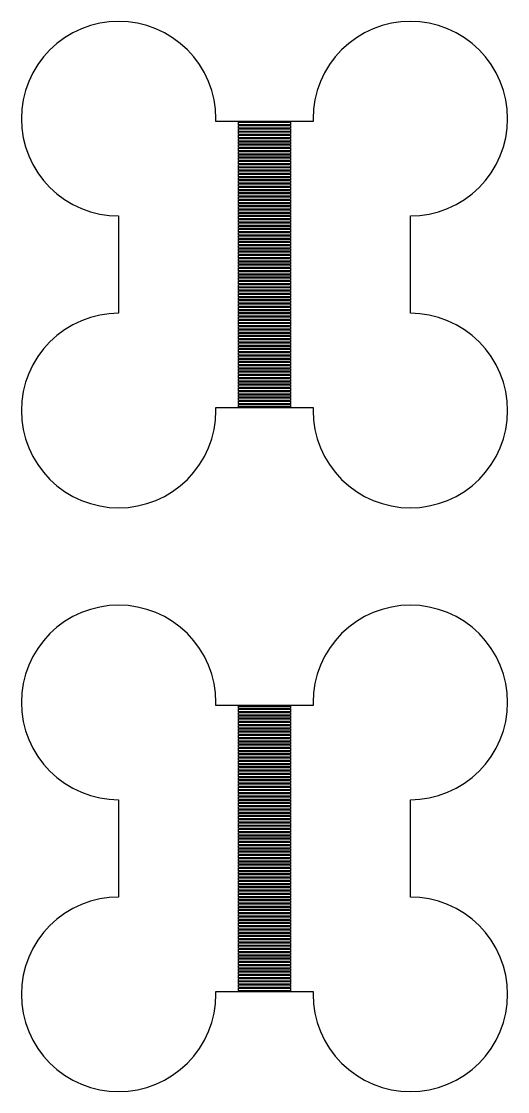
# Model space of a CAD drawing. Extents: x 0 to 72, y 0 to 108.
# Drawn here: x 18.75 to 26.25, y 9.75 to 26.25 of the extents above; entities that cross this region are included whole.
import ezdxf

# ---------------------------------------------------------------- set-up
doc = ezdxf.new("R2010")
doc.units = 0

msp = doc.modelspace()

# ---------------------------------------------------------------- linework, layer by layer
for p, q in [((20.103, 26.2428), (19.9574, 26.2212)), ((20.25, 26.25), (20.103, 26.2428)), ((20.397, 26.2428), (20.25, 26.25)), ((20.5426, 26.2212), (20.397, 26.2428)), ((24.603, 26.2428), (24.4574, 26.2212)), ((24.75, 26.25), (24.603, 26.2428)), ((24.897, 26.2428), (24.75, 26.25)), ((25.0426, 26.2212), (24.897, 26.2428)), ((19.5429, 26.0729), (19.4167, 25.9972)), ((19.676, 26.1358), (19.5429, 26.0729)), ((19.8146, 26.1854), (19.676, 26.1358)), ((19.9574, 26.2212), (19.8146, 26.1854)), ((20.6854, 26.1854), (20.5426, 26.2212)), ((20.824, 26.1358), (20.6854, 26.1854)), ((20.9571, 26.0729), (20.824, 26.1358)), ((21.0834, 25.9972), (20.9571, 26.0729)), ((24.0429, 26.0729), (23.9166, 25.9972)), ((24.176, 26.1358), (24.0429, 26.0729)), ((24.3146, 26.1854), (24.176, 26.1358)), ((24.4574, 26.2212), (24.3146, 26.1854)), ((25.1854, 26.1854), (25.0426, 26.2212)), ((25.324, 26.1358), (25.1854, 26.1854)), ((25.4571, 26.0729), (25.324, 26.1358)), ((25.5833, 25.9972), (25.4571, 26.0729)), ((19.2984, 25.9095), (19.1893, 25.8107)), ((19.4167, 25.9972), (19.2984, 25.9095)), ((21.2016, 25.9095), (21.0834, 25.9972)), ((21.3107, 25.8107), (21.2016, 25.9095)), ((23.7984, 25.9095), (23.6893, 25.8107)), ((23.9166, 25.9972), (23.7984, 25.9095)), ((25.7016, 25.9095), (25.5833, 25.9972)), ((25.8107, 25.8107), (25.7016, 25.9095)), ((19.1893, 25.8107), (19.0905, 25.7016)), ((21.4095, 25.7016), (21.3107, 25.8107)), ((23.6893, 25.8107), (23.5905, 25.7016)), ((25.9095, 25.7016), (25.8107, 25.8107)), ((19.0028, 25.5833), (18.9271, 25.4571)), ((19.0905, 25.7016), (19.0028, 25.5833)), ((21.4972, 25.5833), (21.4095, 25.7016)), ((21.5729, 25.4571), (21.4972, 25.5833)), ((23.5028, 25.5833), (23.4271, 25.4571)), ((23.5905, 25.7016), (23.5028, 25.5833)), ((25.9972, 25.5833), (25.9095, 25.7016)), ((26.0729, 25.4571), (25.9972, 25.5833)), ((18.9271, 25.4571), (18.8642, 25.324)), ((21.6358, 25.324), (21.5729, 25.4571)), ((23.4271, 25.4571), (23.3642, 25.324)), ((26.1358, 25.324), (26.0729, 25.4571)), ((18.8642, 25.324), (18.8146, 25.1854)), ((21.6854, 25.1854), (21.6358, 25.324)), ((23.3642, 25.324), (23.3146, 25.1854)), ((26.1854, 25.1854), (26.1358, 25.324)), ((18.8146, 25.1854), (18.7788, 25.0426)), ((21.7212, 25.0426), (21.6854, 25.1854)), ((23.3146, 25.1854), (23.2788, 25.0426)), ((26.2212, 25.0426), (26.1854, 25.1854)), ((18.7788, 25.0426), (18.7572, 24.897)), ((21.7428, 24.897), (21.7212, 25.0426)), ((23.2788, 25.0426), (23.2572, 24.897)), ((26.2428, 24.897), (26.2212, 25.0426)), ((18.7572, 24.897), (18.75, 24.75)), ((18.75, 24.75), (18.7572, 24.603)), ((21.75, 24.75), (21.7428, 24.897)), ((21.7478, 24.705), (21.75, 24.75)), ((23.2572, 24.897), (23.25, 24.75)), ((23.25, 24.75), (23.2522, 24.705)), ((26.25, 24.75), (26.2428, 24.897)), ((26.2428, 24.603), (26.25, 24.75)), ((18.7572, 24.603), (18.7788, 24.4574)), ((23.2522, 24.705), (21.7478, 24.705)), ((22.1, 24.655), (22.1, 24.695)), ((22.1, 24.695), (22.9, 24.695)), ((22.9, 24.655), (22.1, 24.655)), ((22.1, 24.605), (22.1, 24.645)), ((22.1, 24.645), (22.9, 24.645)), ((22.9, 24.605), (22.1, 24.605)), ((22.1, 24.555), (22.1, 24.595)), ((22.1, 24.595), (22.9, 24.595)), ((22.9, 24.695), (22.9, 24.655)), ((22.9, 24.645), (22.9, 24.605)), ((22.9, 24.595), (22.9, 24.555)), ((26.2212, 24.4574), (26.2428, 24.603)), ((18.7788, 24.4574), (18.8146, 24.3146)), ((22.9, 24.555), (22.1, 24.555)), ((22.1, 24.505), (22.1, 24.545)), ((22.1, 24.545), (22.9, 24.545)), ((22.9, 24.505), (22.1, 24.505)), ((22.1, 24.455), (22.1, 24.495)), ((22.1, 24.495), (22.9, 24.495)), ((22.9, 24.455), (22.1, 24.455)), ((22.1, 24.405), (22.1, 24.445)), ((22.1, 24.445), (22.9, 24.445)), ((22.9, 24.545), (22.9, 24.505)), ((22.9, 24.495), (22.9, 24.455)), ((22.9, 24.445), (22.9, 24.405)), ((26.1854, 24.3146), (26.2212, 24.4574)), ((18.8146, 24.3146), (18.8642, 24.176)), ((22.9, 24.405), (22.1, 24.405)), ((22.1, 24.355), (22.1, 24.395)), ((22.1, 24.395), (22.9, 24.395)), ((22.9, 24.355), (22.1, 24.355)), ((22.1, 24.305), (22.1, 24.345)), ((22.1, 24.345), (22.9, 24.345)), ((22.9, 24.305), (22.1, 24.305)), ((22.1, 24.255), (22.1, 24.295)), ((22.1, 24.295), (22.9, 24.295)), ((22.9, 24.255), (22.1, 24.255)), ((22.9, 24.395), (22.9, 24.355)), ((22.9, 24.345), (22.9, 24.305)), ((22.9, 24.295), (22.9, 24.255)), ((26.1358, 24.176), (26.1854, 24.3146)), ((18.8642, 24.176), (18.9271, 24.0429)), ((22.1, 24.205), (22.1, 24.245)), ((22.1, 24.245), (22.9, 24.245)), ((22.9, 24.205), (22.1, 24.205)), ((22.1, 24.155), (22.1, 24.195)), ((22.1, 24.195), (22.9, 24.195)), ((22.9, 24.155), (22.1, 24.155)), ((22.1, 24.105), (22.1, 24.145)), ((22.1, 24.145), (22.9, 24.145)), ((22.9, 24.105), (22.1, 24.105)), ((22.1, 24.055), (22.1, 24.095)), ((22.1, 24.095), (22.9, 24.095)), ((22.9, 24.245), (22.9, 24.205)), ((22.9, 24.195), (22.9, 24.155)), ((22.9, 24.145), (22.9, 24.105)), ((22.9, 24.095), (22.9, 24.055)), ((26.0729, 24.0429), (26.1358, 24.176)), ((18.9271, 24.0429), (19.0028, 23.9166)), ((22.9, 24.055), (22.1, 24.055)), ((22.1, 24.005), (22.1, 24.045)), ((22.1, 24.045), (22.9, 24.045)), ((22.9, 24.005), (22.1, 24.005)), ((22.1, 23.955), (22.1, 23.995)), ((22.1, 23.995), (22.9, 23.995)), ((22.9, 23.955), (22.1, 23.955)), ((22.1, 23.905), (22.1, 23.945)), ((22.1, 23.945), (22.9, 23.945)), ((22.9, 24.045), (22.9, 24.005)), ((22.9, 23.995), (22.9, 23.955)), ((22.9, 23.945), (22.9, 23.905)), ((25.9972, 23.9166), (26.0729, 24.0429)), ((19.0028, 23.9166), (19.0905, 23.7984)), ((19.0905, 23.7984), (19.1893, 23.6893)), ((22.9, 23.905), (22.1, 23.905)), ((22.1, 23.855), (22.1, 23.895)), ((22.1, 23.895), (22.9, 23.895)), ((22.9, 23.855), (22.1, 23.855)), ((22.1, 23.805), (22.1, 23.845)), ((22.1, 23.845), (22.9, 23.845)), ((22.9, 23.805), (22.1, 23.805)), ((22.1, 23.755), (22.1, 23.795)), ((22.1, 23.795), (22.9, 23.795)), ((22.9, 23.895), (22.9, 23.855)), ((22.9, 23.845), (22.9, 23.805)), ((22.9, 23.795), (22.9, 23.755)), ((25.8107, 23.6893), (25.9095, 23.7984)), ((25.9095, 23.7984), (25.9972, 23.9166)), ((19.1893, 23.6893), (19.2984, 23.5905)), ((22.9, 23.755), (22.1, 23.755)), ((22.1, 23.705), (22.1, 23.745)), ((22.1, 23.745), (22.9, 23.745)), ((22.9, 23.705), (22.1, 23.705)), ((22.1, 23.655), (22.1, 23.695)), ((22.1, 23.695), (22.9, 23.695)), ((22.9, 23.655), (22.1, 23.655)), ((22.1, 23.605), (22.1, 23.645)), ((22.1, 23.645), (22.9, 23.645)), ((22.9, 23.605), (22.1, 23.605)), ((22.1, 23.555), (22.1, 23.595)), ((22.1, 23.595), (22.9, 23.595)), ((22.9, 23.745), (22.9, 23.705)), ((22.9, 23.695), (22.9, 23.655)), ((22.9, 23.645), (22.9, 23.605)), ((22.9, 23.595), (22.9, 23.555)), ((25.7016, 23.5905), (25.8107, 23.6893)), ((19.2984, 23.5905), (19.4167, 23.5028)), ((19.4167, 23.5028), (19.5429, 23.4271)), ((22.9, 23.555), (22.1, 23.555)), ((22.1, 23.505), (22.1, 23.545)), ((22.1, 23.545), (22.9, 23.545)), ((22.9, 23.505), (22.1, 23.505)), ((22.1, 23.455), (22.1, 23.495)), ((22.1, 23.495), (22.9, 23.495)), ((22.9, 23.455), (22.1, 23.455)), ((22.1, 23.405), (22.1, 23.445)), ((22.1, 23.445), (22.9, 23.445)), ((22.9, 23.545), (22.9, 23.505)), ((22.9, 23.495), (22.9, 23.455)), ((22.9, 23.445), (22.9, 23.405)), ((25.4571, 23.4271), (25.5833, 23.5028)), ((25.5833, 23.5028), (25.7016, 23.5905)), ((19.5429, 23.4271), (19.676, 23.3642)), ((19.676, 23.3642), (19.8146, 23.3146)), ((19.8146, 23.3146), (19.9574, 23.2788)), ((19.9574, 23.2788), (20.103, 23.2572)), ((22.9, 23.405), (22.1, 23.405)), ((22.1, 23.355), (22.1, 23.395)), ((22.1, 23.395), (22.9, 23.395)), ((22.9, 23.355), (22.1, 23.355)), ((22.1, 23.305), (22.1, 23.345)), ((22.1, 23.345), (22.9, 23.345)), ((22.9, 23.305), (22.1, 23.305)), ((22.1, 23.255), (22.1, 23.295)), ((22.1, 23.295), (22.9, 23.295)), ((22.9, 23.395), (22.9, 23.355)), ((22.9, 23.345), (22.9, 23.305)), ((22.9, 23.295), (22.9, 23.255)), ((24.897, 23.2572), (25.0426, 23.2788)), ((25.0426, 23.2788), (25.1854, 23.3146)), ((25.1854, 23.3146), (25.324, 23.3642)), ((25.324, 23.3642), (25.4571, 23.4271)), ((20.103, 23.2572), (20.25, 23.25)), ((20.25, 23.25), (20.25, 21.75)), ((22.9, 23.255), (22.1, 23.255)), ((22.1, 23.205), (22.1, 23.245)), ((22.1, 23.245), (22.9, 23.245)), ((22.9, 23.205), (22.1, 23.205)), ((22.1, 23.155), (22.1, 23.195)), ((22.1, 23.195), (22.9, 23.195)), ((22.9, 23.155), (22.1, 23.155)), ((22.1, 23.105), (22.1, 23.145)), ((22.1, 23.145), (22.9, 23.145)), ((22.9, 23.105), (22.1, 23.105)), ((22.9, 23.245), (22.9, 23.205)), ((22.9, 23.195), (22.9, 23.155)), ((22.9, 23.145), (22.9, 23.105)), ((24.75, 23.25), (24.897, 23.2572)), ((24.75, 21.75), (24.75, 23.25)), ((22.1, 23.055), (22.1, 23.095)), ((22.1, 23.095), (22.9, 23.095)), ((22.9, 23.055), (22.1, 23.055)), ((22.1, 23.005), (22.1, 23.045)), ((22.1, 23.045), (22.9, 23.045)), ((22.9, 23.005), (22.1, 23.005)), ((22.1, 22.955), (22.1, 22.995)), ((22.1, 22.995), (22.9, 22.995)), ((22.9, 22.955), (22.1, 22.955)), ((22.1, 22.905), (22.1, 22.945)), ((22.1, 22.945), (22.9, 22.945)), ((22.9, 23.095), (22.9, 23.055)), ((22.9, 23.045), (22.9, 23.005)), ((22.9, 22.995), (22.9, 22.955)), ((22.9, 22.945), (22.9, 22.905)), ((22.9, 22.905), (22.1, 22.905)), ((22.1, 22.855), (22.1, 22.895)), ((22.1, 22.895), (22.9, 22.895)), ((22.9, 22.855), (22.1, 22.855)), ((22.1, 22.805), (22.1, 22.845)), ((22.1, 22.845), (22.9, 22.845)), ((22.9, 22.805), (22.1, 22.805)), ((22.1, 22.755), (22.1, 22.795)), ((22.1, 22.795), (22.9, 22.795)), ((22.9, 22.895), (22.9, 22.855)), ((22.9, 22.845), (22.9, 22.805)), ((22.9, 22.795), (22.9, 22.755)), ((22.9, 22.755), (22.1, 22.755)), ((22.1, 22.705), (22.1, 22.745)), ((22.1, 22.745), (22.9, 22.745)), ((22.9, 22.705), (22.1, 22.705)), ((22.1, 22.655), (22.1, 22.695)), ((22.1, 22.695), (22.9, 22.695)), ((22.9, 22.655), (22.1, 22.655)), ((22.1, 22.605), (22.1, 22.645)), ((22.1, 22.645), (22.9, 22.645)), ((22.9, 22.605), (22.1, 22.605)), ((22.9, 22.745), (22.9, 22.705)), ((22.9, 22.695), (22.9, 22.655)), ((22.9, 22.645), (22.9, 22.605)), ((22.1, 22.555), (22.1, 22.595)), ((22.1, 22.595), (22.9, 22.595)), ((22.9, 22.555), (22.1, 22.555)), ((22.1, 22.505), (22.1, 22.545)), ((22.1, 22.545), (22.9, 22.545)), ((22.9, 22.505), (22.1, 22.505)), ((22.1, 22.455), (22.1, 22.495)), ((22.1, 22.495), (22.9, 22.495)), ((22.9, 22.455), (22.1, 22.455)), ((22.1, 22.405), (22.1, 22.445)), ((22.1, 22.445), (22.9, 22.445)), ((22.9, 22.595), (22.9, 22.555)), ((22.9, 22.545), (22.9, 22.505)), ((22.9, 22.495), (22.9, 22.455)), ((22.9, 22.445), (22.9, 22.405)), ((22.9, 22.405), (22.1, 22.405)), ((22.1, 22.355), (22.1, 22.395)), ((22.1, 22.395), (22.9, 22.395)), ((22.9, 22.355), (22.1, 22.355)), ((22.1, 22.305), (22.1, 22.345)), ((22.1, 22.345), (22.9, 22.345)), ((22.9, 22.305), (22.1, 22.305)), ((22.1, 22.255), (22.1, 22.295)), ((22.1, 22.295), (22.9, 22.295)), ((22.9, 22.395), (22.9, 22.355)), ((22.9, 22.345), (22.9, 22.305)), ((22.9, 22.295), (22.9, 22.255)), ((22.9, 22.255), (22.1, 22.255)), ((22.1, 22.205), (22.1, 22.245)), ((22.1, 22.245), (22.9, 22.245)), ((22.9, 22.205), (22.1, 22.205)), ((22.1, 22.155), (22.1, 22.195)), ((22.1, 22.195), (22.9, 22.195)), ((22.9, 22.155), (22.1, 22.155)), ((22.1, 22.105), (22.1, 22.145)), ((22.1, 22.145), (22.9, 22.145)), ((22.9, 22.245), (22.9, 22.205)), ((22.9, 22.195), (22.9, 22.155)), ((22.9, 22.145), (22.9, 22.105)), ((22.9, 22.105), (22.1, 22.105)), ((22.1, 22.055), (22.1, 22.095)), ((22.1, 22.095), (22.9, 22.095)), ((22.9, 22.055), (22.1, 22.055)), ((22.1, 22.005), (22.1, 22.045)), ((22.1, 22.045), (22.9, 22.045)), ((22.9, 22.005), (22.1, 22.005)), ((22.1, 21.955), (22.1, 21.995)), ((22.1, 21.995), (22.9, 21.995)), ((22.9, 21.955), (22.1, 21.955)), ((22.1, 21.905), (22.1, 21.945)), ((22.1, 21.945), (22.9, 21.945)), ((22.9, 22.095), (22.9, 22.055)), ((22.9, 22.045), (22.9, 22.005)), ((22.9, 21.995), (22.9, 21.955)), ((22.9, 21.945), (22.9, 21.905)), ((22.9, 21.905), (22.1, 21.905)), ((22.1, 21.855), (22.1, 21.895)), ((22.1, 21.895), (22.9, 21.895)), ((22.9, 21.855), (22.1, 21.855)), ((22.1, 21.805), (22.1, 21.845)), ((22.1, 21.845), (22.9, 21.845)), ((22.9, 21.805), (22.1, 21.805)), ((22.1, 21.755), (22.1, 21.795)), ((22.1, 21.795), (22.9, 21.795)), ((22.9, 21.895), (22.9, 21.855)), ((22.9, 21.845), (22.9, 21.805)), ((22.9, 21.795), (22.9, 21.755)), ((19.676, 21.6358), (19.5429, 21.5729)), ((19.8146, 21.6854), (19.676, 21.6358)), ((19.9574, 21.7212), (19.8146, 21.6854)), ((20.103, 21.7428), (19.9574, 21.7212)), ((20.25, 21.75), (20.103, 21.7428)), ((22.9, 21.755), (22.1, 21.755)), ((22.1, 21.705), (22.1, 21.745)), ((22.1, 21.745), (22.9, 21.745)), ((22.9, 21.705), (22.1, 21.705)), ((22.1, 21.655), (22.1, 21.695)), ((22.1, 21.695), (22.9, 21.695)), ((22.9, 21.655), (22.1, 21.655)), ((22.1, 21.605), (22.1, 21.645)), ((22.1, 21.645), (22.9, 21.645)), ((22.9, 21.745), (22.9, 21.705)), ((22.9, 21.695), (22.9, 21.655)), ((22.9, 21.645), (22.9, 21.605)), ((24.897, 21.7428), (24.75, 21.75)), ((25.0426, 21.7212), (24.897, 21.7428)), ((25.1854, 21.6854), (25.0426, 21.7212)), ((25.324, 21.6358), (25.1854, 21.6854)), ((25.4571, 21.5729), (25.324, 21.6358)), ((19.4167, 21.4972), (19.2984, 21.4095)), ((19.5429, 21.5729), (19.4167, 21.4972)), ((22.9, 21.605), (22.1, 21.605)), ((22.1, 21.555), (22.1, 21.595)), ((22.1, 21.595), (22.9, 21.595)), ((22.9, 21.555), (22.1, 21.555)), ((22.1, 21.505), (22.1, 21.545)), ((22.1, 21.545), (22.9, 21.545)), ((22.9, 21.505), (22.1, 21.505)), ((22.1, 21.455), (22.1, 21.495)), ((22.1, 21.495), (22.9, 21.495)), ((22.9, 21.455), (22.1, 21.455)), ((22.9, 21.595), (22.9, 21.555)), ((22.9, 21.545), (22.9, 21.505)), ((22.9, 21.495), (22.9, 21.455)), ((25.5833, 21.4972), (25.4571, 21.5729)), ((25.7016, 21.4095), (25.5833, 21.4972)), ((19.1893, 21.3107), (19.0905, 21.2016)), ((19.2984, 21.4095), (19.1893, 21.3107)), ((22.1, 21.405), (22.1, 21.445)), ((22.1, 21.445), (22.9, 21.445)), ((22.9, 21.405), (22.1, 21.405)), ((22.1, 21.355), (22.1, 21.395)), ((22.1, 21.395), (22.9, 21.395)), ((22.9, 21.355), (22.1, 21.355)), ((22.1, 21.305), (22.1, 21.345)), ((22.1, 21.345), (22.9, 21.345)), ((22.9, 21.305), (22.1, 21.305)), ((22.1, 21.255), (22.1, 21.295)), ((22.1, 21.295), (22.9, 21.295)), ((22.9, 21.445), (22.9, 21.405)), ((22.9, 21.395), (22.9, 21.355)), ((22.9, 21.345), (22.9, 21.305)), ((22.9, 21.295), (22.9, 21.255)), ((25.8107, 21.3107), (25.7016, 21.4095)), ((25.9095, 21.2016), (25.8107, 21.3107)), ((19.0905, 21.2016), (19.0028, 21.0834)), ((22.9, 21.255), (22.1, 21.255)), ((22.1, 21.205), (22.1, 21.245)), ((22.1, 21.245), (22.9, 21.245)), ((22.9, 21.205), (22.1, 21.205)), ((22.1, 21.155), (22.1, 21.195)), ((22.1, 21.195), (22.9, 21.195)), ((22.9, 21.155), (22.1, 21.155)), ((22.1, 21.105), (22.1, 21.145)), ((22.1, 21.145), (22.9, 21.145)), ((22.9, 21.245), (22.9, 21.205)), ((22.9, 21.195), (22.9, 21.155)), ((22.9, 21.145), (22.9, 21.105)), ((25.9972, 21.0834), (25.9095, 21.2016)), ((18.9271, 20.9571), (18.8642, 20.824)), ((19.0028, 21.0834), (18.9271, 20.9571)), ((22.9, 21.105), (22.1, 21.105)), ((22.1, 21.055), (22.1, 21.095)), ((22.1, 21.095), (22.9, 21.095)), ((22.9, 21.055), (22.1, 21.055)), ((22.1, 21.005), (22.1, 21.045)), ((22.1, 21.045), (22.9, 21.045)), ((22.9, 21.005), (22.1, 21.005)), ((22.1, 20.955), (22.1, 20.995)), ((22.1, 20.995), (22.9, 20.995)), ((22.9, 21.095), (22.9, 21.055)), ((22.9, 21.045), (22.9, 21.005)), ((22.9, 20.995), (22.9, 20.955)), ((26.0729, 20.9571), (25.9972, 21.0834)), ((26.1358, 20.824), (26.0729, 20.9571)), ((18.8642, 20.824), (18.8146, 20.6854)), ((22.9, 20.955), (22.1, 20.955)), ((22.1, 20.905), (22.1, 20.945)), ((22.1, 20.945), (22.9, 20.945)), ((22.9, 20.905), (22.1, 20.905)), ((22.1, 20.855), (22.1, 20.895)), ((22.1, 20.895), (22.9, 20.895)), ((22.9, 20.855), (22.1, 20.855)), ((22.1, 20.805), (22.1, 20.845)), ((22.1, 20.845), (22.9, 20.845)), ((22.9, 20.805), (22.1, 20.805)), ((22.1, 20.755), (22.1, 20.795)), ((22.1, 20.795), (22.9, 20.795)), ((22.9, 20.945), (22.9, 20.905)), ((22.9, 20.895), (22.9, 20.855)), ((22.9, 20.845), (22.9, 20.805)), ((22.9, 20.795), (22.9, 20.755)), ((26.1854, 20.6854), (26.1358, 20.824)), ((18.8146, 20.6854), (18.7788, 20.5426)), ((22.9, 20.755), (22.1, 20.755)), ((22.1, 20.705), (22.1, 20.745)), ((22.1, 20.745), (22.9, 20.745)), ((22.9, 20.705), (22.1, 20.705)), ((22.1, 20.655), (22.1, 20.695)), ((22.1, 20.695), (22.9, 20.695)), ((22.9, 20.655), (22.1, 20.655)), ((22.1, 20.605), (22.1, 20.645)), ((22.1, 20.645), (22.9, 20.645)), ((22.9, 20.745), (22.9, 20.705)), ((22.9, 20.695), (22.9, 20.655)), ((22.9, 20.645), (22.9, 20.605)), ((26.2212, 20.5426), (26.1854, 20.6854)), ((18.7788, 20.5426), (18.7572, 20.397)), ((22.9, 20.605), (22.1, 20.605)), ((22.1, 20.555), (22.1, 20.595)), ((22.1, 20.595), (22.9, 20.595)), ((22.9, 20.555), (22.1, 20.555)), ((22.1, 20.505), (22.1, 20.545)), ((22.1, 20.545), (22.9, 20.545)), ((22.9, 20.505), (22.1, 20.505)), ((22.1, 20.455), (22.1, 20.495)), ((22.1, 20.495), (22.9, 20.495)), ((22.9, 20.595), (22.9, 20.555)), ((22.9, 20.545), (22.9, 20.505)), ((22.9, 20.495), (22.9, 20.455)), ((26.2428, 20.397), (26.2212, 20.5426)), ((18.7572, 20.397), (18.75, 20.25)), ((21.75, 20.25), (21.7478, 20.295)), ((21.7478, 20.295), (23.2522, 20.295)), ((22.9, 20.455), (22.1, 20.455)), ((22.1, 20.405), (22.1, 20.445)), ((22.1, 20.445), (22.9, 20.445)), ((22.9, 20.405), (22.1, 20.405)), ((22.1, 20.355), (22.1, 20.395)), ((22.1, 20.395), (22.9, 20.395)), ((22.9, 20.355), (22.1, 20.355)), ((22.1, 20.305), (22.1, 20.345)), ((22.1, 20.345), (22.9, 20.345)), ((22.9, 20.305), (22.1, 20.305)), ((22.9, 20.445), (22.9, 20.405)), ((22.9, 20.395), (22.9, 20.355)), ((22.9, 20.345), (22.9, 20.305)), ((23.2522, 20.295), (23.25, 20.25)), ((26.25, 20.25), (26.2428, 20.397)), ((18.75, 20.25), (18.7572, 20.103)), ((21.7428, 20.103), (21.75, 20.25)), ((23.25, 20.25), (23.2572, 20.103)), ((26.2428, 20.103), (26.25, 20.25)), ((18.7572, 20.103), (18.7788, 19.9574)), ((21.7212, 19.9574), (21.7428, 20.103)), ((23.2572, 20.103), (23.2788, 19.9574)), ((26.2212, 19.9574), (26.2428, 20.103)), ((18.7788, 19.9574), (18.8146, 19.8146)), ((18.8146, 19.8146), (18.8642, 19.676)), ((21.6358, 19.676), (21.6854, 19.8146)), ((21.6854, 19.8146), (21.7212, 19.9574)), ((23.2788, 19.9574), (23.3146, 19.8146)), ((23.3146, 19.8146), (23.3642, 19.676)), ((26.1358, 19.676), (26.1854, 19.8146)), ((26.1854, 19.8146), (26.2212, 19.9574)), ((18.8642, 19.676), (18.9271, 19.5429)), ((21.5729, 19.5429), (21.6358, 19.676)), ((23.3642, 19.676), (23.4271, 19.5429)), ((26.0729, 19.5429), (26.1358, 19.676)), ((18.9271, 19.5429), (19.0028, 19.4167)), ((21.4972, 19.4167), (21.5729, 19.5429)), ((23.4271, 19.5429), (23.5028, 19.4167)), ((25.9972, 19.4167), (26.0729, 19.5429)), ((19.0028, 19.4167), (19.0905, 19.2984)), ((21.4095, 19.2984), (21.4972, 19.4167)), ((23.5028, 19.4167), (23.5905, 19.2984)), ((25.9095, 19.2984), (25.9972, 19.4167)), ((19.0905, 19.2984), (19.1893, 19.1893)), ((19.1893, 19.1893), (19.2984, 19.0905)), ((21.2016, 19.0905), (21.3107, 19.1893)), ((21.3107, 19.1893), (21.4095, 19.2984)), ((23.5905, 19.2984), (23.6893, 19.1893)), ((23.6893, 19.1893), (23.7984, 19.0905)), ((25.7016, 19.0905), (25.8107, 19.1893)), ((25.8107, 19.1893), (25.9095, 19.2984)), ((19.2984, 19.0905), (19.4167, 19.0028)), ((19.4167, 19.0028), (19.5429, 18.9271)), ((20.9571, 18.9271), (21.0834, 19.0028)), ((21.0834, 19.0028), (21.2016, 19.0905)), ((23.7984, 19.0905), (23.9166, 19.0028)), ((23.9166, 19.0028), (24.0429, 18.9271)), ((25.4571, 18.9271), (25.5833, 19.0028)), ((25.5833, 19.0028), (25.7016, 19.0905)), ((19.5429, 18.9271), (19.676, 18.8642)), ((19.676, 18.8642), (19.8146, 18.8146)), ((19.8146, 18.8146), (19.9574, 18.7788)), ((20.5426, 18.7788), (20.6854, 18.8146)), ((20.6854, 18.8146), (20.824, 18.8642)), ((20.824, 18.8642), (20.9571, 18.9271)), ((24.0429, 18.9271), (24.176, 18.8642)), ((24.176, 18.8642), (24.3146, 18.8146)), ((24.3146, 18.8146), (24.4574, 18.7788)), ((25.0426, 18.7788), (25.1854, 18.8146)), ((25.1854, 18.8146), (25.324, 18.8642)), ((25.324, 18.8642), (25.4571, 18.9271)), ((19.9574, 18.7788), (20.103, 18.7572)), ((20.103, 18.7572), (20.25, 18.75)), ((20.25, 18.75), (20.397, 18.7572)), ((20.397, 18.7572), (20.5426, 18.7788)), ((24.4574, 18.7788), (24.603, 18.7572)), ((24.603, 18.7572), (24.75, 18.75)), ((24.75, 18.75), (24.897, 18.7572)), ((24.897, 18.7572), (25.0426, 18.7788)), ((19.8146, 17.1854), (19.676, 17.1358)), ((19.9574, 17.2212), (19.8146, 17.1854)), ((20.103, 17.2428), (19.9574, 17.2212)), ((20.25, 17.25), (20.103, 17.2428)), ((20.397, 17.2428), (20.25, 17.25)), ((20.5426, 17.2212), (20.397, 17.2428)), ((20.6854, 17.1854), (20.5426, 17.2212)), ((20.824, 17.1358), (20.6854, 17.1854)), ((24.3146, 17.1854), (24.176, 17.1358)), ((24.4574, 17.2212), (24.3146, 17.1854)), ((24.603, 17.2428), (24.4574, 17.2212)), ((24.75, 17.25), (24.603, 17.2428)), ((24.897, 17.2428), (24.75, 17.25)), ((25.0426, 17.2212), (24.897, 17.2428)), ((25.1854, 17.1854), (25.0426, 17.2212)), ((25.324, 17.1358), (25.1854, 17.1854)), ((19.4167, 16.9972), (19.2984, 16.9095)), ((19.5429, 17.0729), (19.4167, 16.9972)), ((19.676, 17.1358), (19.5429, 17.0729)), ((20.9571, 17.0729), (20.824, 17.1358)), ((21.0834, 16.9972), (20.9571, 17.0729)), ((21.2016, 16.9095), (21.0834, 16.9972)), ((23.9166, 16.9972), (23.7984, 16.9095)), ((24.0429, 17.0729), (23.9166, 16.9972)), ((24.176, 17.1358), (24.0429, 17.0729)), ((25.4571, 17.0729), (25.324, 17.1358)), ((25.5833, 16.9972), (25.4571, 17.0729)), ((25.7016, 16.9095), (25.5833, 16.9972)), ((19.2984, 16.9095), (19.1893, 16.8107)), ((21.3107, 16.8107), (21.2016, 16.9095)), ((23.7984, 16.9095), (23.6893, 16.8107)), ((25.8107, 16.8107), (25.7016, 16.9095)), ((19.0905, 16.7016), (19.0028, 16.5833)), ((19.1893, 16.8107), (19.0905, 16.7016)), ((21.4095, 16.7016), (21.3107, 16.8107)), ((21.4972, 16.5833), (21.4095, 16.7016)), ((23.5905, 16.7016), (23.5028, 16.5833)), ((23.6893, 16.8107), (23.5905, 16.7016)), ((25.9095, 16.7016), (25.8107, 16.8107)), ((25.9972, 16.5833), (25.9095, 16.7016)), ((19.0028, 16.5833), (18.9271, 16.4571)), ((21.5729, 16.4571), (21.4972, 16.5833)), ((23.5028, 16.5833), (23.4271, 16.4571)), ((26.0729, 16.4571), (25.9972, 16.5833)), ((18.9271, 16.4571), (18.8642, 16.324)), ((21.6358, 16.324), (21.5729, 16.4571)), ((23.4271, 16.4571), (23.3642, 16.324)), ((26.1358, 16.324), (26.0729, 16.4571)), ((18.8146, 16.1854), (18.7788, 16.0426)), ((18.8642, 16.324), (18.8146, 16.1854)), ((21.6854, 16.1854), (21.6358, 16.324)), ((21.7212, 16.0426), (21.6854, 16.1854)), ((23.3146, 16.1854), (23.2788, 16.0426)), ((23.3642, 16.324), (23.3146, 16.1854)), ((26.1854, 16.1854), (26.1358, 16.324)), ((26.2212, 16.0426), (26.1854, 16.1854)), ((18.7788, 16.0426), (18.7572, 15.897)), ((21.7428, 15.897), (21.7212, 16.0426)), ((23.2788, 16.0426), (23.2572, 15.897)), ((26.2428, 15.897), (26.2212, 16.0426)), ((18.7572, 15.897), (18.75, 15.75)), ((21.75, 15.75), (21.7428, 15.897)), ((23.2572, 15.897), (23.25, 15.75)), ((26.25, 15.75), (26.2428, 15.897)), ((18.75, 15.75), (18.7572, 15.603)), ((21.7478, 15.705), (21.75, 15.75)), ((23.2522, 15.705), (21.7478, 15.705)), ((22.1, 15.655), (22.1, 15.695)), ((22.1, 15.695), (22.9, 15.695)), ((22.9, 15.695), (22.9, 15.655)), ((23.25, 15.75), (23.2522, 15.705)), ((26.2428, 15.603), (26.25, 15.75)), ((18.7572, 15.603), (18.7788, 15.4574)), ((22.9, 15.655), (22.1, 15.655)), ((22.1, 15.605), (22.1, 15.645)), ((22.1, 15.645), (22.9, 15.645)), ((22.9, 15.605), (22.1, 15.605)), ((22.1, 15.555), (22.1, 15.595)), ((22.1, 15.595), (22.9, 15.595)), ((22.9, 15.555), (22.1, 15.555)), ((22.1, 15.505), (22.1, 15.545)), ((22.1, 15.545), (22.9, 15.545)), ((22.9, 15.645), (22.9, 15.605)), ((22.9, 15.595), (22.9, 15.555)), ((22.9, 15.545), (22.9, 15.505)), ((26.2212, 15.4574), (26.2428, 15.603)), ((18.7788, 15.4574), (18.8146, 15.3146)), ((22.9, 15.505), (22.1, 15.505)), ((22.1, 15.455), (22.1, 15.495)), ((22.1, 15.495), (22.9, 15.495)), ((22.9, 15.455), (22.1, 15.455)), ((22.1, 15.405), (22.1, 15.445)), ((22.1, 15.445), (22.9, 15.445)), ((22.9, 15.405), (22.1, 15.405)), ((22.1, 15.355), (22.1, 15.395)), ((22.1, 15.395), (22.9, 15.395)), ((22.9, 15.355), (22.1, 15.355)), ((22.1, 15.305), (22.1, 15.345)), ((22.1, 15.345), (22.9, 15.345)), ((22.9, 15.495), (22.9, 15.455)), ((22.9, 15.445), (22.9, 15.405)), ((22.9, 15.395), (22.9, 15.355)), ((22.9, 15.345), (22.9, 15.305)), ((26.1854, 15.3146), (26.2212, 15.4574)), ((18.8146, 15.3146), (18.8642, 15.176)), ((22.9, 15.305), (22.1, 15.305)), ((22.1, 15.255), (22.1, 15.295)), ((22.1, 15.295), (22.9, 15.295)), ((22.9, 15.255), (22.1, 15.255)), ((22.1, 15.205), (22.1, 15.245)), ((22.1, 15.245), (22.9, 15.245)), ((22.9, 15.205), (22.1, 15.205)), ((22.1, 15.155), (22.1, 15.195)), ((22.1, 15.195), (22.9, 15.195)), ((22.9, 15.295), (22.9, 15.255)), ((22.9, 15.245), (22.9, 15.205)), ((22.9, 15.195), (22.9, 15.155)), ((26.1358, 15.176), (26.1854, 15.3146)), ((18.8642, 15.176), (18.9271, 15.0429)), ((18.9271, 15.0429), (19.0028, 14.9166)), ((22.9, 15.155), (22.1, 15.155)), ((22.1, 15.105), (22.1, 15.145)), ((22.1, 15.145), (22.9, 15.145)), ((22.9, 15.105), (22.1, 15.105)), ((22.1, 15.055), (22.1, 15.095)), ((22.1, 15.095), (22.9, 15.095)), ((22.9, 15.055), (22.1, 15.055)), ((22.1, 15.005), (22.1, 15.045)), ((22.1, 15.045), (22.9, 15.045)), ((22.9, 15.145), (22.9, 15.105)), ((22.9, 15.095), (22.9, 15.055)), ((22.9, 15.045), (22.9, 15.005)), ((25.9972, 14.9166), (26.0729, 15.0429)), ((26.0729, 15.0429), (26.1358, 15.176)), ((19.0028, 14.9166), (19.0905, 14.7984)), ((22.9, 15.005), (22.1, 15.005)), ((22.1, 14.955), (22.1, 14.995)), ((22.1, 14.995), (22.9, 14.995)), ((22.9, 14.955), (22.1, 14.955)), ((22.1, 14.905), (22.1, 14.945)), ((22.1, 14.945), (22.9, 14.945)), ((22.9, 14.905), (22.1, 14.905)), ((22.1, 14.855), (22.1, 14.895)), ((22.1, 14.895), (22.9, 14.895)), ((22.9, 14.855), (22.1, 14.855)), ((22.9, 14.995), (22.9, 14.955)), ((22.9, 14.945), (22.9, 14.905)), ((22.9, 14.895), (22.9, 14.855)), ((25.9095, 14.7984), (25.9972, 14.9166)), ((19.0905, 14.7984), (19.1893, 14.6893)), ((19.1893, 14.6893), (19.2984, 14.5905)), ((22.1, 14.805), (22.1, 14.845)), ((22.1, 14.845), (22.9, 14.845)), ((22.9, 14.805), (22.1, 14.805)), ((22.1, 14.755), (22.1, 14.795)), ((22.1, 14.795), (22.9, 14.795)), ((22.9, 14.755), (22.1, 14.755)), ((22.1, 14.705), (22.1, 14.745)), ((22.1, 14.745), (22.9, 14.745)), ((22.9, 14.705), (22.1, 14.705)), ((22.1, 14.655), (22.1, 14.695)), ((22.1, 14.695), (22.9, 14.695)), ((22.9, 14.845), (22.9, 14.805)), ((22.9, 14.795), (22.9, 14.755)), ((22.9, 14.745), (22.9, 14.705)), ((22.9, 14.695), (22.9, 14.655)), ((25.7016, 14.5905), (25.8107, 14.6893)), ((25.8107, 14.6893), (25.9095, 14.7984)), ((19.2984, 14.5905), (19.4167, 14.5028)), ((22.9, 14.655), (22.1, 14.655)), ((22.1, 14.605), (22.1, 14.645)), ((22.1, 14.645), (22.9, 14.645)), ((22.9, 14.605), (22.1, 14.605)), ((22.1, 14.555), (22.1, 14.595)), ((22.1, 14.595), (22.9, 14.595)), ((22.9, 14.555), (22.1, 14.555)), ((22.1, 14.505), (22.1, 14.545)), ((22.1, 14.545), (22.9, 14.545)), ((22.9, 14.645), (22.9, 14.605)), ((22.9, 14.595), (22.9, 14.555)), ((22.9, 14.545), (22.9, 14.505)), ((25.5833, 14.5028), (25.7016, 14.5905)), ((19.4167, 14.5028), (19.5429, 14.4271)), ((19.5429, 14.4271), (19.676, 14.3642)), ((19.676, 14.3642), (19.8146, 14.3146)), ((22.9, 14.505), (22.1, 14.505)), ((22.1, 14.455), (22.1, 14.495)), ((22.1, 14.495), (22.9, 14.495)), ((22.9, 14.455), (22.1, 14.455)), ((22.1, 14.405), (22.1, 14.445)), ((22.1, 14.445), (22.9, 14.445)), ((22.9, 14.405), (22.1, 14.405)), ((22.1, 14.355), (22.1, 14.395)), ((22.1, 14.395), (22.9, 14.395)), ((22.9, 14.355), (22.1, 14.355)), ((22.9, 14.495), (22.9, 14.455)), ((22.9, 14.445), (22.9, 14.405)), ((22.9, 14.395), (22.9, 14.355)), ((25.1854, 14.3146), (25.324, 14.3642)), ((25.324, 14.3642), (25.4571, 14.4271)), ((25.4571, 14.4271), (25.5833, 14.5028)), ((19.8146, 14.3146), (19.9574, 14.2788)), ((19.9574, 14.2788), (20.103, 14.2572)), ((20.103, 14.2572), (20.25, 14.25)), ((20.25, 14.25), (20.25, 12.75)), ((22.1, 14.305), (22.1, 14.345)), ((22.1, 14.345), (22.9, 14.345)), ((22.9, 14.305), (22.1, 14.305)), ((22.1, 14.255), (22.1, 14.295)), ((22.1, 14.295), (22.9, 14.295)), ((22.9, 14.255), (22.1, 14.255)), ((22.1, 14.205), (22.1, 14.245)), ((22.1, 14.245), (22.9, 14.245)), ((22.9, 14.205), (22.1, 14.205)), ((22.1, 14.155), (22.1, 14.195)), ((22.1, 14.195), (22.9, 14.195)), ((22.9, 14.345), (22.9, 14.305)), ((22.9, 14.295), (22.9, 14.255)), ((22.9, 14.245), (22.9, 14.205)), ((22.9, 14.195), (22.9, 14.155)), ((24.75, 14.25), (24.897, 14.2572)), ((24.75, 12.75), (24.75, 14.25)), ((24.897, 14.2572), (25.0426, 14.2788)), ((25.0426, 14.2788), (25.1854, 14.3146)), ((22.9, 14.155), (22.1, 14.155)), ((22.1, 14.105), (22.1, 14.145)), ((22.1, 14.145), (22.9, 14.145)), ((22.9, 14.105), (22.1, 14.105)), ((22.1, 14.055), (22.1, 14.095)), ((22.1, 14.095), (22.9, 14.095)), ((22.9, 14.055), (22.1, 14.055)), ((22.1, 14.005), (22.1, 14.045)), ((22.1, 14.045), (22.9, 14.045)), ((22.9, 14.145), (22.9, 14.105)), ((22.9, 14.095), (22.9, 14.055)), ((22.9, 14.045), (22.9, 14.005)), ((22.9, 14.005), (22.1, 14.005)), ((22.1, 13.955), (22.1, 13.995)), ((22.1, 13.995), (22.9, 13.995)), ((22.9, 13.955), (22.1, 13.955)), ((22.1, 13.905), (22.1, 13.945)), ((22.1, 13.945), (22.9, 13.945)), ((22.9, 13.905), (22.1, 13.905)), ((22.1, 13.855), (22.1, 13.895)), ((22.1, 13.895), (22.9, 13.895)), ((22.9, 13.995), (22.9, 13.955)), ((22.9, 13.945), (22.9, 13.905)), ((22.9, 13.895), (22.9, 13.855)), ((22.9, 13.855), (22.1, 13.855)), ((22.1, 13.805), (22.1, 13.845)), ((22.1, 13.845), (22.9, 13.845)), ((22.9, 13.805), (22.1, 13.805)), ((22.1, 13.755), (22.1, 13.795)), ((22.1, 13.795), (22.9, 13.795)), ((22.9, 13.755), (22.1, 13.755)), ((22.1, 13.705), (22.1, 13.745)), ((22.1, 13.745), (22.9, 13.745)), ((22.9, 13.705), (22.1, 13.705)), ((22.1, 13.655), (22.1, 13.695)), ((22.1, 13.695), (22.9, 13.695)), ((22.9, 13.845), (22.9, 13.805)), ((22.9, 13.795), (22.9, 13.755)), ((22.9, 13.745), (22.9, 13.705)), ((22.9, 13.695), (22.9, 13.655)), ((22.9, 13.655), (22.1, 13.655)), ((22.1, 13.605), (22.1, 13.645)), ((22.1, 13.645), (22.9, 13.645)), ((22.9, 13.605), (22.1, 13.605)), ((22.1, 13.555), (22.1, 13.595)), ((22.1, 13.595), (22.9, 13.595)), ((22.9, 13.555), (22.1, 13.555)), ((22.1, 13.505), (22.1, 13.545)), ((22.1, 13.545), (22.9, 13.545)), ((22.9, 13.645), (22.9, 13.605)), ((22.9, 13.595), (22.9, 13.555)), ((22.9, 13.545), (22.9, 13.505)), ((22.9, 13.505), (22.1, 13.505)), ((22.1, 13.455), (22.1, 13.495)), ((22.1, 13.495), (22.9, 13.495)), ((22.9, 13.455), (22.1, 13.455)), ((22.1, 13.405), (22.1, 13.445)), ((22.1, 13.445), (22.9, 13.445)), ((22.9, 13.405), (22.1, 13.405)), ((22.1, 13.355), (22.1, 13.395)), ((22.1, 13.395), (22.9, 13.395)), ((22.9, 13.495), (22.9, 13.455)), ((22.9, 13.445), (22.9, 13.405)), ((22.9, 13.395), (22.9, 13.355)), ((22.9, 13.355), (22.1, 13.355)), ((22.1, 13.305), (22.1, 13.345)), ((22.1, 13.345), (22.9, 13.345)), ((22.9, 13.305), (22.1, 13.305)), ((22.1, 13.255), (22.1, 13.295)), ((22.1, 13.295), (22.9, 13.295)), ((22.9, 13.255), (22.1, 13.255)), ((22.1, 13.205), (22.1, 13.245)), ((22.1, 13.245), (22.9, 13.245)), ((22.9, 13.205), (22.1, 13.205)), ((22.9, 13.345), (22.9, 13.305)), ((22.9, 13.295), (22.9, 13.255)), ((22.9, 13.245), (22.9, 13.205)), ((22.1, 13.155), (22.1, 13.195)), ((22.1, 13.195), (22.9, 13.195)), ((22.9, 13.155), (22.1, 13.155)), ((22.1, 13.105), (22.1, 13.145)), ((22.1, 13.145), (22.9, 13.145)), ((22.9, 13.105), (22.1, 13.105)), ((22.1, 13.055), (22.1, 13.095)), ((22.1, 13.095), (22.9, 13.095)), ((22.9, 13.055), (22.1, 13.055)), ((22.1, 13.005), (22.1, 13.045)), ((22.1, 13.045), (22.9, 13.045)), ((22.9, 13.195), (22.9, 13.155)), ((22.9, 13.145), (22.9, 13.105)), ((22.9, 13.095), (22.9, 13.055)), ((22.9, 13.045), (22.9, 13.005)), ((22.9, 13.005), (22.1, 13.005)), ((22.1, 12.955), (22.1, 12.995)), ((22.1, 12.995), (22.9, 12.995)), ((22.9, 12.955), (22.1, 12.955)), ((22.1, 12.905), (22.1, 12.945)), ((22.1, 12.945), (22.9, 12.945)), ((22.9, 12.905), (22.1, 12.905)), ((22.1, 12.855), (22.1, 12.895)), ((22.1, 12.895), (22.9, 12.895)), ((22.9, 12.995), (22.9, 12.955)), ((22.9, 12.945), (22.9, 12.905)), ((22.9, 12.895), (22.9, 12.855)), ((19.9574, 12.7212), (19.8146, 12.6854)), ((20.103, 12.7428), (19.9574, 12.7212)), ((20.25, 12.75), (20.103, 12.7428)), ((22.9, 12.855), (22.1, 12.855)), ((22.1, 12.805), (22.1, 12.845)), ((22.1, 12.845), (22.9, 12.845)), ((22.9, 12.805), (22.1, 12.805)), ((22.1, 12.755), (22.1, 12.795)), ((22.1, 12.795), (22.9, 12.795)), ((22.9, 12.755), (22.1, 12.755)), ((22.1, 12.705), (22.1, 12.745)), ((22.1, 12.745), (22.9, 12.745)), ((22.9, 12.705), (22.1, 12.705)), ((22.9, 12.845), (22.9, 12.805)), ((22.9, 12.795), (22.9, 12.755)), ((22.9, 12.745), (22.9, 12.705)), ((24.897, 12.7428), (24.75, 12.75)), ((25.0426, 12.7212), (24.897, 12.7428)), ((25.1854, 12.6854), (25.0426, 12.7212)), ((19.5429, 12.5729), (19.4167, 12.4972)), ((19.676, 12.6358), (19.5429, 12.5729)), ((19.8146, 12.6854), (19.676, 12.6358)), ((22.1, 12.655), (22.1, 12.695)), ((22.1, 12.695), (22.9, 12.695)), ((22.9, 12.655), (22.1, 12.655)), ((22.1, 12.605), (22.1, 12.645)), ((22.1, 12.645), (22.9, 12.645)), ((22.9, 12.605), (22.1, 12.605)), ((22.1, 12.555), (22.1, 12.595)), ((22.1, 12.595), (22.9, 12.595)), ((22.9, 12.555), (22.1, 12.555)), ((22.1, 12.505), (22.1, 12.545)), ((22.1, 12.545), (22.9, 12.545)), ((22.9, 12.695), (22.9, 12.655)), ((22.9, 12.645), (22.9, 12.605)), ((22.9, 12.595), (22.9, 12.555)), ((22.9, 12.545), (22.9, 12.505)), ((25.324, 12.6358), (25.1854, 12.6854)), ((25.4571, 12.5729), (25.324, 12.6358)), ((25.5833, 12.4972), (25.4571, 12.5729)), ((19.2984, 12.4095), (19.1893, 12.3107)), ((19.4167, 12.4972), (19.2984, 12.4095)), ((22.9, 12.505), (22.1, 12.505)), ((22.1, 12.455), (22.1, 12.495)), ((22.1, 12.495), (22.9, 12.495)), ((22.9, 12.455), (22.1, 12.455)), ((22.1, 12.405), (22.1, 12.445)), ((22.1, 12.445), (22.9, 12.445)), ((22.9, 12.405), (22.1, 12.405)), ((22.1, 12.355), (22.1, 12.395)), ((22.1, 12.395), (22.9, 12.395)), ((22.9, 12.495), (22.9, 12.455)), ((22.9, 12.445), (22.9, 12.405)), ((22.9, 12.395), (22.9, 12.355)), ((25.7016, 12.4095), (25.5833, 12.4972)), ((25.8107, 12.3107), (25.7016, 12.4095)), ((19.1893, 12.3107), (19.0905, 12.2016)), ((22.9, 12.355), (22.1, 12.355)), ((22.1, 12.305), (22.1, 12.345)), ((22.1, 12.345), (22.9, 12.345)), ((22.9, 12.305), (22.1, 12.305)), ((22.1, 12.255), (22.1, 12.295)), ((22.1, 12.295), (22.9, 12.295)), ((22.9, 12.255), (22.1, 12.255)), ((22.1, 12.205), (22.1, 12.245)), ((22.1, 12.245), (22.9, 12.245)), ((22.9, 12.345), (22.9, 12.305)), ((22.9, 12.295), (22.9, 12.255)), ((22.9, 12.245), (22.9, 12.205)), ((25.9095, 12.2016), (25.8107, 12.3107)), ((19.0028, 12.0834), (18.9271, 11.9571)), ((19.0905, 12.2016), (19.0028, 12.0834)), ((22.9, 12.205), (22.1, 12.205)), ((22.1, 12.155), (22.1, 12.195)), ((22.1, 12.195), (22.9, 12.195)), ((22.9, 12.155), (22.1, 12.155)), ((22.1, 12.105), (22.1, 12.145)), ((22.1, 12.145), (22.9, 12.145)), ((22.9, 12.105), (22.1, 12.105)), ((22.1, 12.055), (22.1, 12.095)), ((22.1, 12.095), (22.9, 12.095)), ((22.9, 12.055), (22.1, 12.055)), ((22.1, 12.005), (22.1, 12.045)), ((22.1, 12.045), (22.9, 12.045)), ((22.9, 12.195), (22.9, 12.155)), ((22.9, 12.145), (22.9, 12.105)), ((22.9, 12.095), (22.9, 12.055)), ((22.9, 12.045), (22.9, 12.005)), ((25.9972, 12.0834), (25.9095, 12.2016)), ((26.0729, 11.9571), (25.9972, 12.0834)), ((18.9271, 11.9571), (18.8642, 11.824)), ((22.9, 12.005), (22.1, 12.005)), ((22.1, 11.955), (22.1, 11.995)), ((22.1, 11.995), (22.9, 11.995)), ((22.9, 11.955), (22.1, 11.955)), ((22.1, 11.905), (22.1, 11.945)), ((22.1, 11.945), (22.9, 11.945)), ((22.9, 11.905), (22.1, 11.905)), ((22.1, 11.855), (22.1, 11.895)), ((22.1, 11.895), (22.9, 11.895)), ((22.9, 11.995), (22.9, 11.955)), ((22.9, 11.945), (22.9, 11.905)), ((22.9, 11.895), (22.9, 11.855)), ((26.1358, 11.824), (26.0729, 11.9571)), ((18.8642, 11.824), (18.8146, 11.6854)), ((22.9, 11.855), (22.1, 11.855)), ((22.1, 11.805), (22.1, 11.845)), ((22.1, 11.845), (22.9, 11.845)), ((22.9, 11.805), (22.1, 11.805)), ((22.1, 11.755), (22.1, 11.795)), ((22.1, 11.795), (22.9, 11.795)), ((22.9, 11.755), (22.1, 11.755)), ((22.1, 11.705), (22.1, 11.745)), ((22.1, 11.745), (22.9, 11.745)), ((22.9, 11.845), (22.9, 11.805)), ((22.9, 11.795), (22.9, 11.755)), ((22.9, 11.745), (22.9, 11.705)), ((26.1854, 11.6854), (26.1358, 11.824)), ((18.8146, 11.6854), (18.7788, 11.5426)), ((22.9, 11.705), (22.1, 11.705)), ((22.1, 11.655), (22.1, 11.695)), ((22.1, 11.695), (22.9, 11.695)), ((22.9, 11.655), (22.1, 11.655)), ((22.1, 11.605), (22.1, 11.645)), ((22.1, 11.645), (22.9, 11.645)), ((22.9, 11.605), (22.1, 11.605)), ((22.1, 11.555), (22.1, 11.595)), ((22.1, 11.595), (22.9, 11.595)), ((22.9, 11.555), (22.1, 11.555)), ((22.9, 11.695), (22.9, 11.655)), ((22.9, 11.645), (22.9, 11.605)), ((22.9, 11.595), (22.9, 11.555)), ((26.2212, 11.5426), (26.1854, 11.6854)), ((18.7572, 11.397), (18.75, 11.25)), ((18.7788, 11.5426), (18.7572, 11.397)), ((22.1, 11.505), (22.1, 11.545)), ((22.1, 11.545), (22.9, 11.545)), ((22.9, 11.505), (22.1, 11.505)), ((22.1, 11.455), (22.1, 11.495)), ((22.1, 11.495), (22.9, 11.495)), ((22.9, 11.455), (22.1, 11.455)), ((22.1, 11.405), (22.1, 11.445)), ((22.1, 11.445), (22.9, 11.445)), ((22.9, 11.405), (22.1, 11.405)), ((22.1, 11.355), (22.1, 11.395)), ((22.1, 11.395), (22.9, 11.395)), ((22.9, 11.545), (22.9, 11.505)), ((22.9, 11.495), (22.9, 11.455)), ((22.9, 11.445), (22.9, 11.405)), ((22.9, 11.395), (22.9, 11.355)), ((26.2428, 11.397), (26.2212, 11.5426)), ((26.25, 11.25), (26.2428, 11.397)), ((18.75, 11.25), (18.7572, 11.103)), ((21.7428, 11.103), (21.75, 11.25)), ((21.75, 11.25), (21.7478, 11.295)), ((21.7478, 11.295), (23.2522, 11.295)), ((22.9, 11.355), (22.1, 11.355)), ((22.1, 11.305), (22.1, 11.345)), ((22.1, 11.345), (22.9, 11.345)), ((22.9, 11.305), (22.1, 11.305)), ((22.9, 11.345), (22.9, 11.305)), ((23.2522, 11.295), (23.25, 11.25)), ((23.25, 11.25), (23.2572, 11.103)), ((26.2428, 11.103), (26.25, 11.25)), ((18.7572, 11.103), (18.7788, 10.9574)), ((21.7212, 10.9574), (21.7428, 11.103)), ((23.2572, 11.103), (23.2788, 10.9574)), ((26.2212, 10.9574), (26.2428, 11.103)), ((18.7788, 10.9574), (18.8146, 10.8146)), ((21.6854, 10.8146), (21.7212, 10.9574)), ((23.2788, 10.9574), (23.3146, 10.8146)), ((26.1854, 10.8146), (26.2212, 10.9574)), ((18.8146, 10.8146), (18.8642, 10.676)), ((21.6358, 10.676), (21.6854, 10.8146)), ((23.3146, 10.8146), (23.3642, 10.676)), ((26.1358, 10.676), (26.1854, 10.8146)), ((18.8642, 10.676), (18.9271, 10.5429)), ((21.5729, 10.5429), (21.6358, 10.676)), ((23.3642, 10.676), (23.4271, 10.5429)), ((26.0729, 10.5429), (26.1358, 10.676)), ((18.9271, 10.5429), (19.0028, 10.4167)), ((19.0028, 10.4167), (19.0905, 10.2984)), ((21.4095, 10.2984), (21.4972, 10.4167)), ((21.4972, 10.4167), (21.5729, 10.5429)), ((23.4271, 10.5429), (23.5028, 10.4167)), ((23.5028, 10.4167), (23.5905, 10.2984)), ((25.9095, 10.2984), (25.9972, 10.4167)), ((25.9972, 10.4167), (26.0729, 10.5429)), ((19.0905, 10.2984), (19.1893, 10.1893)), ((21.3107, 10.1893), (21.4095, 10.2984)), ((23.5905, 10.2984), (23.6893, 10.1893)), ((25.8107, 10.1893), (25.9095, 10.2984)), ((19.1893, 10.1893), (19.2984, 10.0905)), ((19.2984, 10.0905), (19.4167, 10.0028)), ((21.0834, 10.0028), (21.2016, 10.0905)), ((21.2016, 10.0905), (21.3107, 10.1893)), ((23.6893, 10.1893), (23.7984, 10.0905)), ((23.7984, 10.0905), (23.9166, 10.0028)), ((25.5833, 10.0028), (25.7016, 10.0905)), ((25.7016, 10.0905), (25.8107, 10.1893)), ((19.4167, 10.0028), (19.5429, 9.92712)), ((19.5429, 9.92712), (19.676, 9.86418)), ((20.824, 9.86418), (20.9571, 9.92712)), ((20.9571, 9.92712), (21.0834, 10.0028)), ((23.9166, 10.0028), (24.0429, 9.92712)), ((24.0429, 9.92712), (24.176, 9.86418)), ((25.324, 9.86418), (25.4571, 9.92712)), ((25.4571, 9.92712), (25.5833, 10.0028)), ((19.676, 9.86418), (19.8146, 9.81459)), ((19.8146, 9.81459), (19.9574, 9.77882)), ((19.9574, 9.77882), (20.103, 9.75723)), ((20.103, 9.75723), (20.25, 9.75)), ((20.25, 9.75), (20.397, 9.75723)), ((20.397, 9.75723), (20.5426, 9.77882)), ((20.5426, 9.77882), (20.6854, 9.81459)), ((20.6854, 9.81459), (20.824, 9.86418)), ((24.176, 9.86418), (24.3146, 9.81459)), ((24.3146, 9.81459), (24.4574, 9.77882)), ((24.4574, 9.77882), (24.603, 9.75723)), ((24.603, 9.75723), (24.75, 9.75)), ((24.75, 9.75), (24.897, 9.75723)), ((24.897, 9.75723), (25.0426, 9.77882)), ((25.0426, 9.77882), (25.1854, 9.81459)), ((25.1854, 9.81459), (25.324, 9.86418))]:
    msp.add_line(p, q)

doc.saveas('drawing.dxf')
